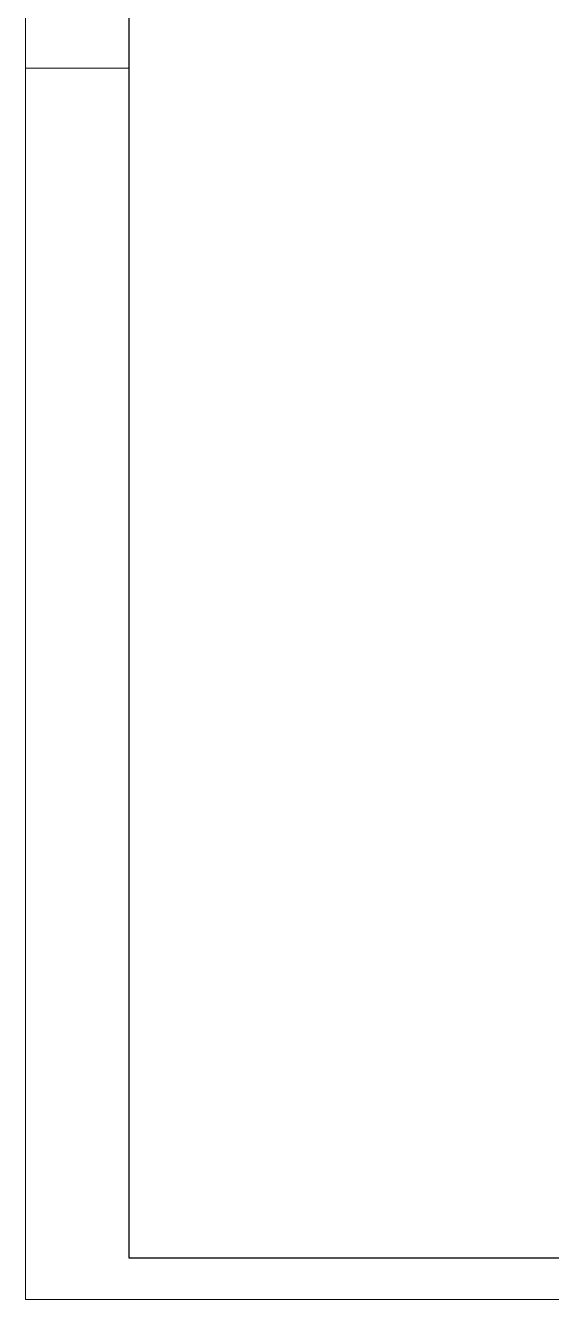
# Model space of a CAD drawing. Extents: x 4150 to 8661, y -614 to 3008.
# Drawn here: x 4150 to 4923, y -614 to 1260 of the extents above; entities that cross this region are included whole.
import ezdxf

# ---------------------------------------------------------------- set-up
doc = ezdxf.new("R2010")
doc.units = 0
doc.layers.add('FOLHA', color=255, linetype='Continuous', lineweight=5)

msp = doc.modelspace()

# ---------------------------------------------------------------- hatches: boundary and pattern name
h = msp.add_hatch()
h.set_pattern_fill('ANGLE', color=256)
h.set_pattern_definition([(0, (0, 0), (0, 6.985), [5.08, -1.905]), (90, (0, 0), (-6.985, 4e-16), [5.08, -1.905])])
h.paths.add_polyline_path([(4826.65, 880.32), (4826.65, 904.63), (4808.13, 904.63), (4808.13, 880.32)], flags=9)

# ---------------------------------------------------------------- linework, layer by layer
at = {"color": 30}
for p, q in [((4302.54, -552.63), (4302.54, 2946.69)), ((8600.49, -552.63), (4302.54, -552.63))]:
    msp.add_line(p, q, dxfattribs=at)
at = {"layer": 'FOLHA', "lineweight": 5}
msp.add_line((4150.13, -613.6), (4150.13, 3007.66), dxfattribs=at)
at = {"layer": 'FOLHA'}
for p, q in [((4302.54, 1197.03), (4150.13, 1197.03)), ((8661.45, -613.6), (4150.13, -613.6))]:
    msp.add_line(p, q, dxfattribs=at)

doc.saveas('drawing.dxf')
